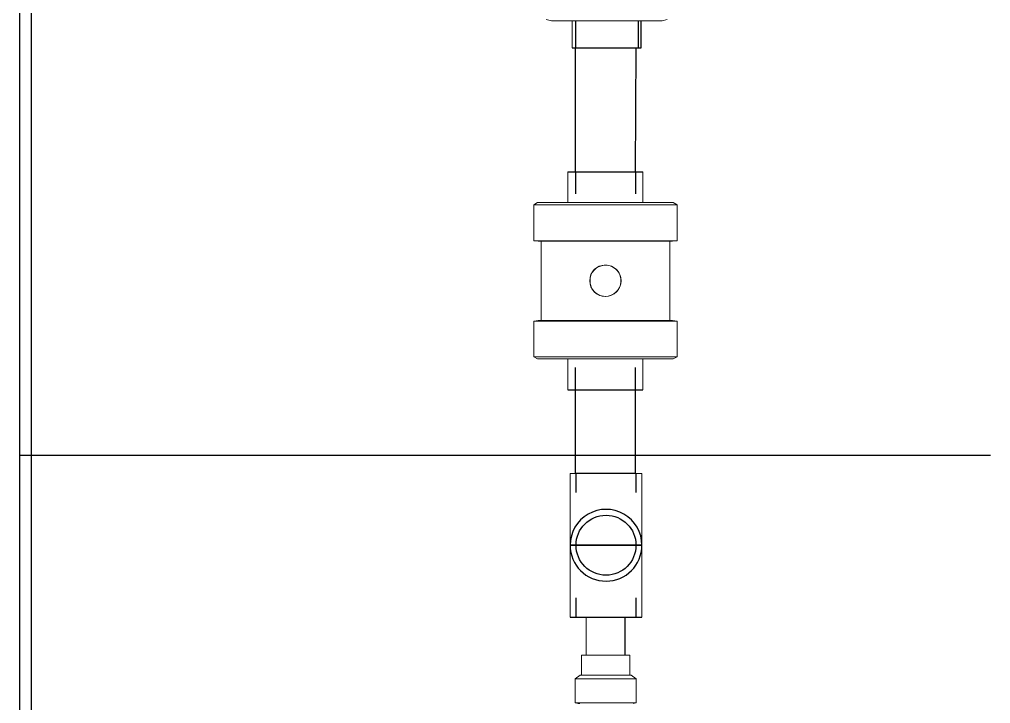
# Model space of a CAD drawing. Header units: inches. Extents: x 13 to 12015, y 11 to 4983.
# Drawn here: x 247 to 1049, y 715 to 1280 of the extents above; entities that cross this region are included whole.
import ezdxf

# ---------------------------------------------------------------- set-up
doc = ezdxf.new("R2010")
doc.units = ezdxf.units.IN
doc.header["$MEASUREMENT"] = 0
doc.layers.add('PDF _Геометрия', color=7, linetype='Continuous')

msp = doc.modelspace()

# ---------------------------------------------------------------- linework, layer by layer
for p, q in [((247.21842, 1735.8645), (247.21842, 103.99181)), ((257.21842, 103.99181), (257.21842, 1725.8645)), ((706.38826, 1278.33224), (706.38826, 1256.08118)), ((758.05706, 1278.33224), (758.05706, 1256.08118)), ((760.68546, 1256.08114), (760.68546, 1278.3322)), ((703.75986, 1256.08114), (760.68546, 1256.08114)), ((706.38826, 1154.01556), (706.38826, 1256.08118)), ((755.88527, 1153.84293), (756.40946, 1256.08118)), ((700.20114, 1153.84293), (762.0724, 1153.84293)), ((706.38826, 1154.01556), (706.38826, 1135.50919)), ((755.88527, 1154.01556), (755.88527, 1135.50919)), ((706.38826, 973.71109), (706.38826, 992.21747)), ((755.88527, 973.71109), (755.88527, 992.21747)), ((700.20114, 973.71109), (762.0724, 973.71109)), ((706.38811, 904.76928), (706.38826, 973.71109)), ((755.86415, 904.76929), (755.88527, 973.71109)), ((247.21842, 919.92815), (1049.21842, 919.92815)), ((756.28311, 904.76929), (706.7861, 904.76928)), ((706.80722, 904.76928), (706.80723, 888.89347)), ((756.28311, 904.76929), (756.28312, 888.89348)), ((761.29156, 845.46513), (701.98745, 845.4651)), ((701.98745, 845.4651), (761.29156, 845.46513)), ((706.9959, 786.16094), (706.99589, 802.03675)), ((756.47179, 786.16096), (756.47178, 802.03677)), ((701.98747, 786.16093), (761.29158, 786.16093)), ((715.56836, 786.16093), (747.71069, 786.16093)), ((747.30899, 786.16094), (747.30899, 754.83594))]:
    msp.add_line(p, q)
msp.add_circle((731.63951, 845.46512), 24.7485)
msp.add_circle((731.63951, 845.46512), 24.7485)
for start, end in [(0.00001854, 180.00001854), (180.00001854, 0.00001854)]:
    msp.add_arc((731.63951, 845.46512), 29.65206, start, end)
at = {"layer": 'PDF _Геометрия', "lineweight": 9}
for points in [[(686.51526, 1278.3322), (682.25048, 1279.63018)], [(703.94521, 1278.3322), (698.93872, 1278.3322), (694.48851, 1278.3322), (691.15085, 1278.3322), (688.5549, 1278.3322), (686.88607, 1278.3322), (686.51521, 1278.3322), (686.88607, 1278.3322), (688.5549, 1278.3322), (691.15085, 1278.3322), (694.48851, 1278.3322), (698.93872, 1278.3322), (703.94521, 1278.3322), (709.6934, 1278.3322), (715.99787, 1278.3322), (722.67319, 1278.3322), (729.53393, 1278.3322), (736.5801, 1278.3322), (743.44084, 1278.3322), (750.11616, 1278.3322), (756.42063, 1278.3322), (762.16882, 1278.3322), (767.1753, 1278.3322), (769.02956, 1278.3322)], [(760.50011, 1278.3322), (765.5066, 1278.3322), (769.95681, 1278.3322), (773.29447, 1278.3322), (775.89042, 1278.3322), (777.55925, 1278.3322), (777.9301, 1278.3322), (777.55925, 1278.3322), (775.89042, 1278.3322), (773.29447, 1278.3322), (769.95681, 1278.3322), (765.5066, 1278.3322), (760.50011, 1278.3322), (754.75192, 1278.3322), (748.44745, 1278.3322), (741.77213, 1278.3322), (734.91139, 1278.3322), (727.86522, 1278.3322), (721.00448, 1278.3322), (714.32916, 1278.3322), (708.02469, 1278.3322), (702.2765, 1278.3322), (697.27002, 1278.3322), (695.41576, 1278.3322)], [(703.75986, 1278.3322), (703.75986, 1256.08114)], [(715.99791, 1278.3322), (712.84568, 1278.3322)], [(729.90483, 1278.3322), (728.42142, 1278.3322)], [(777.93006, 1278.3322), (782.19484, 1279.63018)], [(700.20114, 1128.52004), (700.20114, 1153.84293)], [(762.0724, 1153.84289), (762.0724, 1128.52)], [(790.26717, 1126.43157), (789.74504, 1126.43157), (787.65656, 1126.43157), (784.52384, 1126.43157), (780.0858, 1126.43157), (774.60353, 1126.43157), (768.07701, 1126.43157), (760.76731, 1126.43157), (752.67443, 1126.43157), (744.32049, 1126.43157), (735.44442, 1126.43157), (726.82942, 1126.43157), (717.95335, 1126.43157), (709.59941, 1126.43157), (701.50653, 1126.43157), (694.19683, 1126.43157), (687.67031, 1126.43157), (682.18803, 1126.43157), (677.75, 1126.43157), (674.61727, 1126.43157), (672.52879, 1126.43157), (672.00667, 1126.43157), (675.13939, 1128.52006)], [(672.00667, 1096.93178), (672.00667, 1126.43164)], [(767.03262, 1128.52004), (774.08126, 1128.52004), (779.56353, 1128.52004), (783.7405, 1128.52004), (786.35111, 1128.52004), (787.13429, 1128.52004), (786.35111, 1128.52004), (783.7405, 1128.52004), (779.56353, 1128.52004), (774.08126, 1128.52004), (767.03262, 1128.52004), (759.2008, 1128.52004), (750.32473, 1128.52004), (740.92655, 1128.52004), (731.00624, 1128.52004), (721.34699, 1128.52004), (711.94881, 1128.52004), (703.07274, 1128.52004), (695.24092, 1128.52004), (688.19228, 1128.52004), (682.71001, 1128.52004), (678.53303, 1128.52004), (675.92242, 1128.52004), (675.13924, 1128.52004)], [(675.13927, 1128.52004), (675.92245, 1128.52004), (678.53306, 1128.52004), (682.71003, 1128.52004), (688.1923, 1128.52004), (695.24094, 1128.52004), (695.502, 1128.52004)], [(787.13427, 1128.52004), (790.267, 1126.43155)], [(790.26714, 1126.43157), (790.26714, 1096.93171)], [(675.66137, 1096.40955), (672.00652, 1096.93167)], [(672.00663, 1096.93178), (672.52876, 1096.93178), (674.61724, 1096.93178), (677.74996, 1096.93178), (682.188, 1096.93178), (687.67028, 1096.93178), (694.19679, 1096.93178), (701.50649, 1096.93178), (709.59937, 1096.93178), (717.95332, 1096.93178), (726.82938, 1096.93178), (735.44439, 1096.93178), (744.32045, 1096.93178), (752.67439, 1096.93178), (760.76728, 1096.93178), (768.07698, 1096.93178), (774.60349, 1096.93178), (780.08577, 1096.93178), (784.5238, 1096.93178), (787.65653, 1096.93178), (789.74502, 1096.93178), (790.26714, 1096.93178), (786.61229, 1096.40966)], [(676.44478, 1096.40955), (675.6616, 1096.40955), (676.44478, 1096.40955), (679.05539, 1096.40955), (682.9713, 1096.40955), (688.71464, 1096.40955), (695.50221, 1096.40955), (703.33404, 1096.40955), (712.2101, 1096.40955), (721.60829, 1096.40955), (731.00647, 1096.40955), (740.66572, 1096.40955), (750.0639, 1096.40955), (758.93996, 1096.40955), (766.77179, 1096.40955), (773.55937, 1096.40955), (779.3027, 1096.40955), (783.21862, 1096.40955), (785.82922, 1096.40955), (786.6124, 1096.40955)], [(678.01108, 1031.14437), (678.01108, 1096.40955)], [(784.26272, 1096.40955), (784.26272, 1031.14437)], [(786.61217, 1096.40955), (785.82899, 1096.40955)], [(672.00663, 1030.62227), (672.52876, 1030.62227), (674.61724, 1030.62227), (677.74996, 1030.62227), (682.188, 1030.62227), (687.67028, 1030.62227), (694.19679, 1030.62227), (701.50649, 1030.62227), (709.59937, 1030.62227), (717.95332, 1030.62227), (726.82938, 1030.62227), (735.44439, 1030.62227), (744.32045, 1030.62227), (752.67439, 1030.62227), (760.76728, 1030.62227), (768.07698, 1030.62227), (774.60349, 1030.62227), (780.08577, 1030.62227), (784.5238, 1030.62227), (787.65653, 1030.62227), (789.74502, 1030.62227), (790.26714, 1030.62227), (790.26714, 1001.12241)], [(672.00667, 1030.62227), (675.66152, 1031.14439)], [(672.00667, 1001.12241), (672.00667, 1030.62228)], [(675.66137, 1031.14437), (676.44455, 1031.14437)], [(676.44478, 1031.14437), (675.6616, 1031.14437)], [(785.82902, 1031.14437), (786.6122, 1031.14437), (785.82902, 1031.14437), (783.21841, 1031.14437), (779.3025, 1031.14437), (773.55917, 1031.14437), (766.77159, 1031.14437), (758.93977, 1031.14437), (750.0637, 1031.14437), (740.66552, 1031.14437), (731.00627, 1031.14437), (721.60808, 1031.14437), (712.2099, 1031.14437), (703.33384, 1031.14437), (695.50201, 1031.14437), (688.71443, 1031.14437), (682.9711, 1031.14437), (679.05518, 1031.14437), (676.44458, 1031.14437)], [(786.61217, 1031.14437), (790.26702, 1030.62225)], [(675.13927, 999.29506), (672.00654, 1001.12249)], [(672.00663, 1001.12241), (672.52876, 1001.12241), (674.61724, 1001.12241), (677.74996, 1001.12241), (682.188, 1001.12241), (687.67028, 1001.12241), (694.19679, 1001.12241), (701.50649, 1001.12241), (709.59937, 1001.12241), (717.95332, 1001.12241), (726.82938, 1001.12241), (735.44439, 1001.12241), (744.32045, 1001.12241), (752.67439, 1001.12241), (760.76728, 1001.12241), (768.07698, 1001.12241), (774.60349, 1001.12241), (780.08577, 1001.12241), (784.5238, 1001.12241), (787.65653, 1001.12241), (789.74502, 1001.12241), (790.26714, 1001.12241), (787.13441, 999.29499)], [(695.50197, 999.29506), (695.24091, 999.29506), (688.19227, 999.29506), (682.71, 999.29506), (678.53302, 999.29506), (675.92242, 999.29506), (675.13923, 999.29506), (675.92242, 999.29506), (678.53302, 999.29506), (682.71, 999.29506), (688.19227, 999.29506), (695.24091, 999.29506), (703.07273, 999.29506), (711.9488, 999.29506), (721.34698, 999.29506), (731.00623, 999.29506), (740.92653, 999.29506), (750.32472, 999.29506), (759.20079, 999.29506), (767.03261, 999.29506), (774.08124, 999.29506), (779.56352, 999.29506), (783.7405, 999.29506), (786.3511, 999.29506), (787.13428, 999.29506)], [(700.20114, 973.71109), (700.20114, 999.29504)], [(762.0724, 999.29506), (762.0724, 973.71111)], [(787.13427, 999.29506), (786.35109, 999.29506), (783.74048, 999.29506), (779.56351, 999.29506), (774.08124, 999.29506), (767.0326, 999.29506)], [(701.98743, 904.76928), (701.98744, 873.12641)], [(731.53461, 904.76929), (739.28816, 904.76929), (746.41304, 904.76929), (752.6997, 904.76929), (757.30992, 904.7693), (760.2437, 904.7693), (761.29147, 904.7693), (760.2437, 904.7693), (757.30992, 904.7693), (756.26214, 904.7693)], [(761.29155, 873.12644), (761.29154, 904.76931)], [(701.98744, 873.12642), (701.98745, 845.4651)], [(761.29156, 845.46513), (761.29155, 873.12644)], [(701.98745, 845.4651), (701.98746, 817.80379)], [(761.29157, 817.80382), (761.29156, 845.46513)], [(701.98746, 817.8038), (701.98747, 786.16093)], [(761.29158, 786.16096), (761.29157, 817.80382)], [(715.30895, 786.16094), (715.30895, 754.83594), (715.84903, 754.83594), (717.46929, 754.83594), (720.0347, 754.83594), (723.27522, 754.83594), (727.19084, 754.83594), (731.24149, 754.83594), (735.42716, 754.83594), (739.34278, 754.83594), (742.5833, 754.83594), (745.14871, 754.83594), (746.76897, 754.83594), (747.30906, 754.83594)], [(711.25833, 738.09326), (711.25833, 754.83593)], [(715.30899, 754.83594), (713.95877, 754.83594), (711.93345, 754.83594), (711.25834, 754.83594), (711.93345, 754.83594), (713.95877, 754.83594), (717.06427, 754.83594), (721.24994, 754.83594), (726.11071, 754.83594), (731.24153, 754.83594), (736.50737, 754.83594), (741.36815, 754.83594), (745.55382, 754.83594), (748.65932, 754.83594), (750.68464, 754.83594), (751.35975, 754.83594), (751.35975, 738.09326)], [(747.30899, 754.83594), (748.65921, 754.83594), (750.68453, 754.83594), (751.35964, 754.83594)], [(706.12744, 735.12284), (710.17809, 738.09331)], [(710.17806, 738.09326), (710.4481, 738.09326), (711.25823, 738.09326)], [(747.44414, 738.09326), (744.87873, 738.09326), (741.90826, 738.09326), (738.53272, 738.09326), (735.02216, 738.09326), (731.24156, 738.09326), (727.59597, 738.09326), (724.08541, 738.09326), (720.70987, 738.09326), (717.7394, 738.09326), (715.17399, 738.09326), (713.01364, 738.09326), (711.39339, 738.09326), (710.44823, 738.09326), (710.17819, 738.09326)], [(712.87852, 738.09326), (711.93337, 738.09326)], [(751.35975, 738.09326), (752.16988, 738.09326), (752.43992, 738.09326), (752.16988, 738.09326), (751.0897, 738.09326), (749.60447, 738.09326), (747.44412, 738.09326)], [(752.43987, 738.09326), (756.49052, 735.12278)], [(706.12744, 715.40967), (706.12744, 735.12281)], [(706.12745, 735.12284), (706.53251, 735.12284), (707.61269, 735.12284), (709.50299, 735.12284), (712.0684, 735.12284), (715.17389, 735.12284), (718.68446, 735.12284), (722.7351, 735.12284), (726.92077, 735.12284), (731.24146, 735.12284), (735.69717, 735.12284), (739.88284, 735.12284), (743.93349, 735.12284), (747.44405, 735.12284), (750.54955, 735.12284), (753.11496, 735.12284), (755.00526, 735.12284), (756.08543, 735.12284), (756.49049, 735.12284), (756.49049, 715.40969)], [(706.12745, 715.40967), (706.53251, 715.40967), (707.61269, 715.40967), (709.50299, 715.40967), (712.0684, 715.40967), (715.17389, 715.40967), (718.68446, 715.40967), (722.7351, 715.40967), (726.92077, 715.40967), (731.24146, 715.40967), (735.69717, 715.40967), (739.88284, 715.40967), (743.93349, 715.40967), (747.44405, 715.40967), (750.54955, 715.40967), (753.11496, 715.40967), (755.00526, 715.40967), (756.08543, 715.40967), (756.49049, 715.40967), (754.06011, 714.73456)], [(709.90808, 714.73452), (708.96293, 714.73452), (708.55787, 714.73452), (706.12748, 715.40962)]]:
    msp.add_lwpolyline(points, dxfattribs=at)
msp.add_lwpolyline([(731.00638, 1050.98497), (726.56834, 1051.76816), (722.91349, 1053.85664), (720.04183, 1057.25043), (718.47546, 1061.68846), (718.47546, 1066.1265, -2.150379108)], format="xyb", close=True, dxfattribs=at)
msp.add_lwpolyline([(706.80722, 904.76928), (705.969, 904.76928), (702.82567, 904.76928), (701.98745, 904.76928), (702.82567, 904.76928), (705.969, 904.76928), (710.57922, 904.76928), (716.65633, 904.76928), (723.99077, 904.76929), (731.53476, 904.76929), (725.2481, 904.76929), (719.17099, 904.76928), (714.14166, 904.76928), (710.16011, 904.76928), (707.64544, 904.76928)], close=True, dxfattribs=at)
msp.add_circle((731.13691, 1063.89705), 12.93361, dxfattribs=at)

doc.saveas('drawing.dxf')
